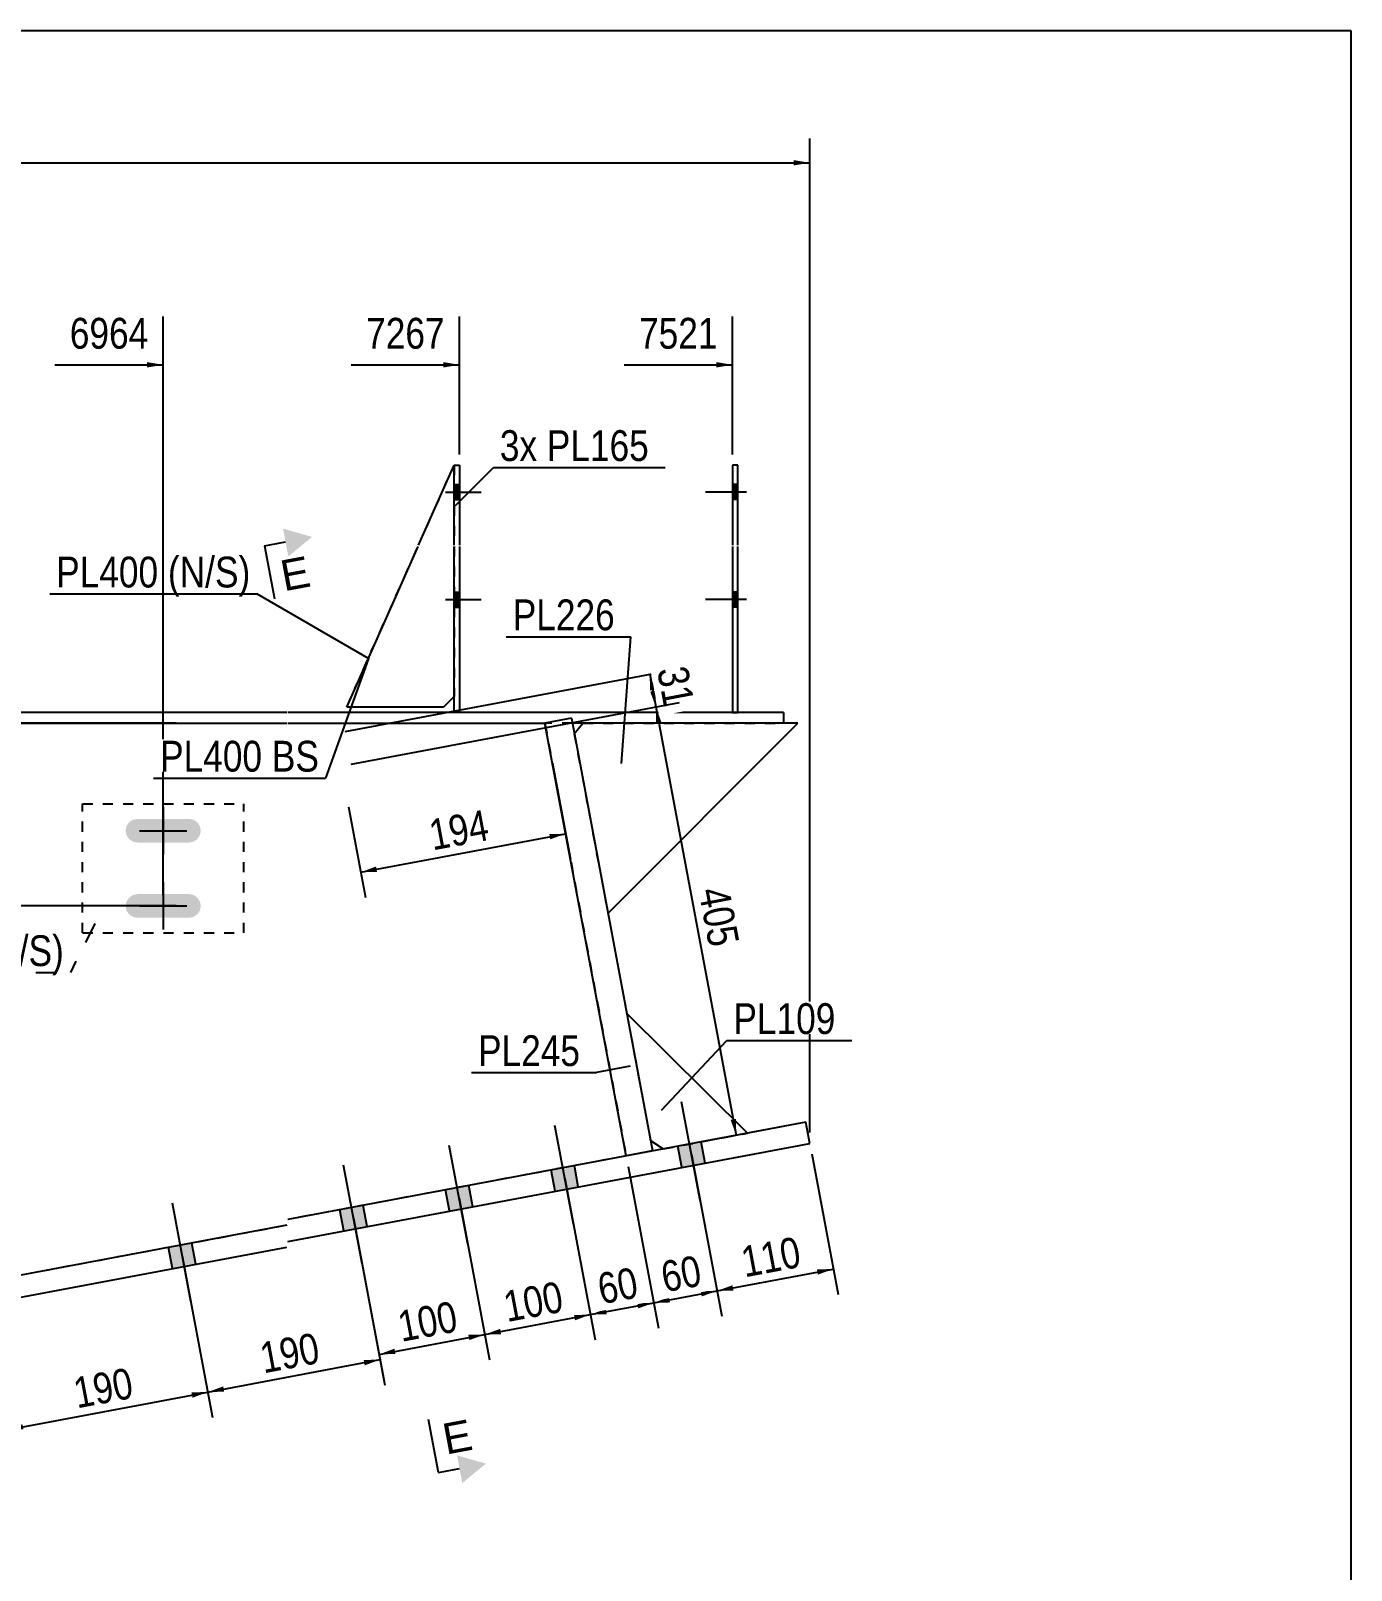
# Model space of a CAD drawing. Header units: millimetres. Extents: x -37 to 366, y -198 to 79.
# Drawn here: x 242.7 to 365.5, y -63.8 to 79.4 of the extents above; entities that cross this region are included whole.
import ezdxf

# ---------------------------------------------------------------- set-up
doc = ezdxf.new("R2010")
doc.units = ezdxf.units.MM
doc.linetypes.add('DXK_LINE_DOT1', pattern=[1.8814, 0.9407, -0.9407])
doc.linetypes.add('DXK_LINE_DOT2', pattern=[3.9198, 1.9599, -1.9599])
doc.styles.add('Arial', font='ARIAL.TTF', dxfattribs={"height": 0.2})
doc.styles.add('Arial Narrow', font='ARIALN.TTF', dxfattribs={"height": 0.2})

# ---------------------------------------------------------------- blocks, each defined once
blk = doc.blocks.new('Unknown-627304278-1201')
at = {"color": 5, "linetype": 'Continuous'}
for p, q in [((365.52, 79.41), (-34.48, 79.41)), ((365.52, -197.59), (365.52, 79.41))]:
    blk.add_line(p, q, dxfattribs=at)
blk = doc.blocks.new('Part-627304278-1896 - 1575')
at = {"color": 2, "linetype": 'Continuous'}
blk.add_line((195.64, -45), (195.64, 15), dxfattribs=at)
at = {"color": 7, "linetype": 'DXK_LINE_DOT1'}
for p, q in [((195.64, 15), (266.49, 15)), ((266.59, 15), (290.5, 15)), ((290.5, 15), (298.06, -25.25)), ((298.06, -25.25), (266.59, -31.16)), ((266.49, -31.7), (195.64, -45))]:
    blk.add_line(p, q, dxfattribs=at)
blk = doc.blocks.new('Part-627304278-1788 - 1575')
at = {"color": 2, "linetype": 'Continuous'}
for p, q in [((278.74, 31.55), (282.06, 39)), ((272.06, 16.5), (278.7, 31.45)), ((282.06, 17.5), (281.06, 16.5)), ((281.06, 16.5), (272.06, 16.5))]:
    blk.add_line(p, q, dxfattribs=at)
at = {"color": 7, "linetype": 'DXK_LINE_DOT1'}
for p, q in [((282.06, 39), (282.06, 31.55)), ((282.06, 31.45), (282.06, 17.5))]:
    blk.add_line(p, q, dxfattribs=at)
blk = doc.blocks.new('Part-627304278-1852 - 1575')
at = {"color": 2, "linetype": 'Continuous'}
for p, q in [((149.43, 16), (149.43, 15)), ((153.43, 16), (149.43, 16)), ((161.53, 16), (153.53, 16)), ((166.63, 16), (161.63, 16)), ((172.45, 16), (167.13, 16)), ((180.55, 16), (172.55, 16)), ((185.65, 16), (180.65, 16)), ((191.45, 16), (186.15, 16)), ((214.9, 16), (191.55, 16)), ((266.49, 16), (215.4, 16)), ((282.06, 16), (266.59, 16)), ((307.95, 16), (282.56, 16)), ((312.7, 16), (308.45, 16)), ((312.7, 16), (312.7, 15)), ((149.43, 15), (153.43, 15)), ((153.53, 15), (161.53, 15)), ((161.63, 15), (172.45, 15)), ((172.55, 15), (180.55, 15)), ((180.65, 15), (191.45, 15)), ((191.55, 15), (266.49, 15)), ((266.59, 15), (290.5, 15)), ((312.7, 15), (293.04, 15))]:
    blk.add_line(p, q, dxfattribs=at)
at = {"color": 7, "linetype": 'DXK_LINE_DOT1'}
for p, q in [((167.13, 16), (166.63, 16)), ((186.15, 16), (185.65, 16)), ((215.4, 16), (214.9, 16)), ((282.56, 16), (282.06, 16)), ((308.45, 16), (307.95, 16)), ((293.04, 15), (290.5, 15))]:
    blk.add_line(p, q, dxfattribs=at)
blk = doc.blocks.new('Part-627304278-1940 - 1575')
at = {"color": 2, "linetype": 'Continuous'}
for p, q in [((292.96, 15.46), (290.5, 15)), ((298.06, -25.25), (290.5, 15)), ((292.96, 15.46), (300.52, -24.79)), ((300.52, -24.79), (298.06, -25.25))]:
    blk.add_line(p, q, dxfattribs=at)
blk = doc.blocks.new('Part-627304278-2006 - 1575')
at = {"color": 2, "linetype": 'Continuous'}
for p, q in [((293.23, 14.02), (294.04, 15)), ((296.37, -2.69), (314.04, 15)), ((314.04, 15), (312.7, 15))]:
    blk.add_line(p, q, dxfattribs=at)
at = {"color": 7, "linetype": 'DXK_LINE_DOT1'}
for p, q in [((294.04, 15), (312.7, 15)), ((293.23, 14.02), (296.37, -2.69))]:
    blk.add_line(p, q, dxfattribs=at)
blk = doc.blocks.new('Part-627304278-2028 - 1575')
at = {"color": 2, "linetype": 'Continuous'}
for p, q in [((314.77, -22.11), (266.59, -31.16)), ((315.14, -24.08), (314.77, -22.11)), ((266.59, -33.2), (315.14, -24.08)), ((266.49, -31.7), (195.64, -45)), ((196.01, -46.97), (266.49, -33.73)), ((195.64, -45), (196.01, -46.97))]:
    blk.add_line(p, q, dxfattribs=at)
blk = doc.blocks.new('Bolt-627304278-2178 - 1575')
at = {"linetype": 'Continuous'}
for points in [[(305.04, -23.94), (302.87, -24.35), (303.24, -26.31), (305.41, -25.91)], [(305.04, -23.94), (302.87, -24.35), (303.24, -26.31), (305.41, -25.91)], [(293.24, -26.15), (291.08, -26.56), (291.45, -28.53), (293.61, -28.12)], [(293.24, -26.15), (291.08, -26.56), (291.45, -28.53), (293.61, -28.12)], [(283.41, -28), (281.25, -28.41), (281.62, -30.37), (283.78, -29.97)], [(283.41, -28), (281.25, -28.41), (281.62, -30.37), (283.78, -29.97)], [(273.59, -29.85), (271.42, -30.25), (271.79, -32.22), (273.96, -31.81)], [(273.59, -29.85), (271.42, -30.25), (271.79, -32.22), (273.96, -31.81)], [(257.66, -33.35), (255.49, -33.76), (255.86, -35.73), (258.03, -35.32)], [(257.66, -33.35), (255.49, -33.76), (255.86, -35.73), (258.03, -35.32)], [(238.98, -36.86), (236.82, -37.27), (237.19, -39.23), (239.35, -38.83)], [(238.98, -36.86), (236.82, -37.27), (237.19, -39.23), (239.35, -38.83)], [(229.15, -38.71), (226.99, -39.11), (227.36, -41.08), (229.52, -40.67)], [(229.15, -38.71), (226.99, -39.11), (227.36, -41.08), (229.52, -40.67)], [(219.33, -40.55), (217.16, -40.96), (217.53, -42.92), (219.7, -42.52)], [(219.33, -40.55), (217.16, -40.96), (217.53, -42.92), (219.7, -42.52)], [(207.53, -42.77), (205.37, -43.17), (205.74, -45.14), (207.9, -44.73)], [(207.53, -42.77), (205.37, -43.17), (205.74, -45.14), (207.9, -44.73)]]:
    blk.add_hatch(color=3, dxfattribs=at).paths.add_polyline_path(points)
at = {"color": 3, "linetype": 'Continuous'}
for p, q in [((304.94, -29.39), (303.22, -20.21)), ((304.94, -29.39), (303.22, -20.21)), ((293.15, -31.61), (291.42, -22.43)), ((293.15, -31.61), (291.42, -22.43)), ((283.32, -33.45), (281.59, -24.27)), ((283.32, -33.45), (281.59, -24.27)), ((305.41, -25.91), (305.04, -23.94)), ((305.41, -25.91), (305.04, -23.94)), ((303.24, -26.31), (302.87, -24.35)), ((303.24, -26.31), (302.87, -24.35)), ((273.49, -35.3), (271.77, -26.12)), ((273.49, -35.3), (271.77, -26.12)), ((291.45, -28.53), (291.08, -26.56)), ((291.45, -28.53), (291.08, -26.56)), ((293.61, -28.12), (293.24, -26.15)), ((293.61, -28.12), (293.24, -26.15)), ((281.62, -30.37), (281.25, -28.41)), ((281.62, -30.37), (281.25, -28.41)), ((283.78, -29.97), (283.41, -28)), ((283.78, -29.97), (283.41, -28)), ((257.56, -38.8), (255.84, -29.63)), ((257.56, -38.8), (255.84, -29.63)), ((273.96, -31.81), (273.59, -29.85)), ((273.96, -31.81), (273.59, -29.85)), ((271.79, -32.22), (271.42, -30.25)), ((271.79, -32.22), (271.42, -30.25)), ((238.89, -42.31), (237.16, -33.13)), ((238.89, -42.31), (237.16, -33.13)), ((255.86, -35.73), (255.49, -33.76)), ((255.86, -35.73), (255.49, -33.76)), ((258.03, -35.32), (257.66, -33.35)), ((258.03, -35.32), (257.66, -33.35)), ((229.06, -44.16), (227.34, -34.98)), ((229.06, -44.16), (227.34, -34.98)), ((219.23, -46), (217.51, -36.82)), ((219.23, -46), (217.51, -36.82)), ((239.35, -38.83), (238.98, -36.86)), ((239.35, -38.83), (238.98, -36.86)), ((237.19, -39.23), (236.82, -37.27)), ((237.19, -39.23), (236.82, -37.27)), ((207.44, -48.22), (205.71, -39.04)), ((207.44, -48.22), (205.71, -39.04)), ((227.36, -41.08), (226.99, -39.11)), ((227.36, -41.08), (226.99, -39.11)), ((229.52, -40.67), (229.15, -38.71)), ((229.52, -40.67), (229.15, -38.71)), ((217.53, -42.92), (217.16, -40.96)), ((217.53, -42.92), (217.16, -40.96)), ((219.7, -42.52), (219.33, -40.55)), ((219.7, -42.52), (219.33, -40.55)), ((207.9, -44.73), (207.53, -42.77)), ((207.9, -44.73), (207.53, -42.77)), ((205.74, -45.14), (205.37, -43.17)), ((205.74, -45.14), (205.37, -43.17))]:
    blk.add_line(p, q, dxfattribs=at)
blk = doc.blocks.new('Part-627304278-2050 - 1575')
at = {"color": 2, "linetype": 'Continuous'}
for p, q in [((309.36, -23.13), (298.12, -12.01)), ((300.33, -23.81), (301.5, -24.6))]:
    blk.add_line(p, q, dxfattribs=at)
at = {"color": 7, "linetype": 'DXK_LINE_DOT1'}
for p, q in [((298.12, -12.01), (300.33, -23.81)), ((301.5, -24.6), (309.36, -23.13))]:
    blk.add_line(p, q, dxfattribs=at)
blk = doc.blocks.new('Part-627304278-2092 - 1575')
at = {"color": 2, "linetype": 'Continuous'}
for p, q in [((282.06, 31.55), (282.06, 39)), ((282.06, 39), (282.56, 39)), ((282.56, 39), (282.56, 31.55)), ((282.06, 16), (282.06, 31.45)), ((282.56, 31.45), (282.56, 16)), ((282.56, 16), (282.06, 16))]:
    blk.add_line(p, q, dxfattribs=at)
blk = doc.blocks.new('Part-627304278-2097 - 1575')
at = {"color": 7, "linetype": 'DXK_LINE_DOT1'}
for p, q in [((247.49, -4.5), (247.49, 7.5)), ((247.49, 7.5), (262.49, 7.5)), ((262.49, -4.5), (262.49, 7.5)), ((247.49, -4.5), (262.49, -4.5))]:
    blk.add_line(p, q, dxfattribs=at)
blk = doc.blocks.new('Part-627304278-2102 - 1575')
at = {"color": 2, "linetype": 'Continuous'}
for p, q in [((308.45, 39), (307.95, 39)), ((307.95, 39), (307.95, 31.55)), ((308.45, 31.55), (308.45, 39)), ((307.95, 31.45), (307.95, 16)), ((308.45, 16), (308.45, 31.45)), ((307.95, 16), (308.45, 16))]:
    blk.add_line(p, q, dxfattribs=at)
blk = doc.blocks.new('Bolt-627304278-2195 - 1575')
at = {"linetype": 'Continuous'}
for points in [[(258.4, 4.58), (258.49, 5), (258.4, 5.42), (258.16, 5.78), (257.81, 6.02), (257.39, 6.1), (252.59, 6.1), (252.17, 6.02), (251.81, 5.78), (251.57, 5.42), (251.49, 5), (251.57, 4.58), (251.81, 4.22), (252.17, 3.99), (252.59, 3.9), (257.39, 3.9), (257.81, 3.99), (258.16, 4.22)], [(258.4, -2.42), (258.49, -2), (258.4, -1.58), (258.16, -1.22), (257.81, -0.98), (257.39, -0.9), (252.59, -0.9), (252.17, -0.98), (251.81, -1.22), (251.57, -1.58), (251.49, -2), (251.57, -2.42), (251.81, -2.78), (252.17, -3.01), (252.59, -3.1), (257.39, -3.1), (257.81, -3.01), (258.16, -2.78)]]:
    blk.add_hatch(color=3, dxfattribs=at).paths.add_polyline_path(points)
at = {"color": 3, "linetype": 'Continuous'}
for p, q in [((254.99, 7.2), (254.99, 2.8)), ((252.79, 5), (257.19, 5)), ((254.99, 0.2), (254.99, -4.2)), ((252.79, -2), (257.19, -2))]:
    blk.add_line(p, q, dxfattribs=at)
blk = doc.blocks.new('Bolt-627304278-2201 - 1575')
at = {"linetype": 'Continuous'}
for points in [[(308.45, 35.8), (308.45, 37.2), (307.95, 37.2), (307.95, 35.8)], [(308.45, 35.8), (308.45, 37.2), (307.95, 37.2), (307.95, 35.8)], [(308.45, 35.8), (308.45, 37.2), (307.95, 37.2), (307.95, 35.8)], [(308.45, 25.8), (308.45, 27.2), (307.95, 27.2), (307.95, 25.8)], [(308.45, 25.8), (308.45, 27.2), (307.95, 27.2), (307.95, 25.8)], [(308.45, 25.8), (308.45, 27.2), (307.95, 27.2), (307.95, 25.8)]]:
    blk.add_hatch(color=3, dxfattribs=at).paths.add_polyline_path(points)
at = {"color": 3, "linetype": 'Continuous'}
for p, q in [((309.25, 36.5), (305.45, 36.5)), ((309.25, 36.5), (305.45, 36.5)), ((309.25, 36.5), (305.45, 36.5)), ((308.45, 37.2), (307.95, 37.2)), ((308.45, 37.2), (307.95, 37.2)), ((308.45, 37.2), (307.95, 37.2)), ((308.45, 35.8), (307.95, 35.8)), ((308.45, 35.8), (307.95, 35.8)), ((308.45, 35.8), (307.95, 35.8)), ((309.25, 26.5), (305.45, 26.5)), ((309.25, 26.5), (305.45, 26.5)), ((309.25, 26.5), (305.45, 26.5)), ((308.45, 27.2), (307.95, 27.2)), ((308.45, 27.2), (307.95, 27.2)), ((308.45, 27.2), (307.95, 27.2)), ((308.45, 25.8), (307.95, 25.8)), ((308.45, 25.8), (307.95, 25.8)), ((308.45, 25.8), (307.95, 25.8))]:
    blk.add_line(p, q, dxfattribs=at)
blk = doc.blocks.new('Bolt-627304278-2203 - 1575')
at = {"linetype": 'Continuous'}
for points in [[(282.56, 35.8), (282.56, 37.2), (282.06, 37.2), (282.06, 35.8)], [(282.56, 35.8), (282.56, 37.2), (282.06, 37.2), (282.06, 35.8)], [(282.56, 35.8), (282.56, 37.2), (282.06, 37.2), (282.06, 35.8)], [(282.56, 25.8), (282.56, 27.2), (282.06, 27.2), (282.06, 25.8)], [(282.56, 25.8), (282.56, 27.2), (282.06, 27.2), (282.06, 25.8)], [(282.56, 25.8), (282.56, 27.2), (282.06, 27.2), (282.06, 25.8)]]:
    blk.add_hatch(color=3, dxfattribs=at).paths.add_polyline_path(points)
at = {"color": 3, "linetype": 'Continuous'}
for p, q in [((281.26, 36.5), (284.56, 36.5)), ((281.26, 36.5), (284.56, 36.5)), ((281.26, 36.5), (284.56, 36.5)), ((282.06, 37.2), (282.56, 37.2)), ((282.06, 37.2), (282.56, 37.2)), ((282.06, 37.2), (282.56, 37.2)), ((282.06, 35.8), (282.56, 35.8)), ((282.06, 35.8), (282.56, 35.8)), ((282.06, 35.8), (282.56, 35.8)), ((281.26, 26.5), (284.56, 26.5)), ((281.26, 26.5), (284.56, 26.5)), ((281.26, 26.5), (284.56, 26.5)), ((282.06, 27.2), (282.56, 27.2)), ((282.06, 27.2), (282.56, 27.2)), ((282.06, 27.2), (282.56, 27.2)), ((282.06, 25.8), (282.56, 25.8)), ((282.06, 25.8), (282.56, 25.8)), ((282.06, 25.8), (282.56, 25.8))]:
    blk.add_line(p, q, dxfattribs=at)
blk = doc.blocks.new('Part-627304278-10053 - 1575')
at = {"color": 7, "linetype": 'DXK_LINE_DOT1'}
for p, q in [((278.74, 31.55), (282.06, 39)), ((272.06, 16.5), (278.7, 31.45)), ((282.06, 17.5), (281.06, 16.5)), ((281.06, 16.5), (272.06, 16.5))]:
    blk.add_line(p, q, dxfattribs=at)
blk = doc.blocks.new('StraightDimension-627304278-8431 - 1575')
at = {"linetype": 'Continuous'}
for points in [[(315.81, -35.8), (317.33, -35.77), (315.9, -36.29)], [(308.04, -37.77), (306.52, -37.8), (307.95, -37.28)]]:
    blk.add_hatch(color=7, dxfattribs=at).paths.add_polyline_path(points)
at = {"color": 7, "linetype": 'Continuous'}
for p, q in [((304.14, -25.13), (306.96, -40.16)), ((315.32, -25.06), (317.77, -38.13)), ((306.52, -37.8), (317.33, -35.77))]:
    blk.add_line(p, q, dxfattribs=at)
at = {"color": 0}
blk.add_wipeout([(315.18, -36.02), (314.41, -31.89), (307.84, -33.13), (308.61, -37.25)], dxfattribs=at)
at = {"color": 3, "style": 'Arial Narrow'}
blk.add_text('110', height=2.863, rotation=10.6341, dxfattribs=at).set_placement((309.09, -36.55))
blk = doc.blocks.new('StraightDimension-627304278-11081 - 1575')
at = {"linetype": 'Continuous'}
for points in [[(237.86, 13.5), (238.11, 15), (238.36, 13.5)], [(238.36, -0.5), (238.11, -2), (237.86, -0.5)]]:
    blk.add_hatch(color=7, dxfattribs=at).paths.add_polyline_path(points)
at = {"color": 7, "linetype": 'Continuous'}
for p, q in [((256.19, 15), (235.86, 15)), ((238.11, -2), (238.11, 15)), ((256.19, -2), (235.86, -2))]:
    blk.add_line(p, q, dxfattribs=at)
at = {"color": 0}
blk.add_wipeout([(237.96, 9.84), (233.76, 9.84), (233.76, 3.16), (237.96, 3.16)], dxfattribs=at)
at = {"color": 3, "style": 'Arial Narrow'}
blk.add_text('170', height=2.863, rotation=90.0002, dxfattribs=at).set_placement((237.36, 3.76))
blk = doc.blocks.new('StraightDimension-627304278-7742 - 1575')
at = {"linetype": 'Continuous'}
for points in [[(300.28, 18.04), (300.25, 19.56), (300.77, 18.13)], [(300.79, 18.03), (300.82, 16.51), (300.3, 17.94)]]:
    blk.add_hatch(color=7, dxfattribs=at).paths.add_polyline_path(points)
at = {"color": 7, "linetype": 'Continuous'}
for p, q in [((271.92, 14.24), (302.46, 19.97)), ((300.25, 19.56), (300.82, 16.51)), ((272.49, 11.19), (303.03, 16.93))]:
    blk.add_line(p, q, dxfattribs=at)
at = {"color": 0}
blk.add_wipeout([(301.13, 15.68), (305.26, 16.45), (304.36, 21.22), (300.23, 20.45)], dxfattribs=at)
at = {"color": 3, "style": 'Arial Narrow'}
blk.add_text('31', height=2.863, rotation=-79.3661, dxfattribs=at).set_placement((300.93, 19.97))
blk = doc.blocks.new('StraightDimension-627304278-7741 - 1575')
at = {"linetype": 'Continuous'}
for points in [[(300.85, 14.99), (300.82, 16.51), (301.34, 15.09)], [(308.27, -21.81), (308.3, -23.33), (307.78, -21.9)]]:
    blk.add_hatch(color=7, dxfattribs=at).paths.add_polyline_path(points)
at = {"color": 7, "linetype": 'Continuous'}
for p, q in [((272.49, 11.19), (303.03, 16.93)), ((300.82, 16.51), (308.3, -23.33)), ((313.78, -22.3), (305.94, -23.77))]:
    blk.add_line(p, q, dxfattribs=at)
at = {"color": 0}
blk.add_wipeout([(305.32, -6.66), (309.45, -5.89), (308.22, 0.68), (304.09, -0.09)], dxfattribs=at)
at = {"color": 3, "style": 'Arial Narrow'}
blk.add_text('405', height=2.863, rotation=-79.3661, dxfattribs=at).set_placement((304.79, -0.57))
blk = doc.blocks.new('StraightDimension-627304278-8436 - 1575')
at = {"linetype": 'Continuous'}
for points in [[(273.64, -44.23), (275.16, -44.2), (273.74, -44.73)], [(260.66, -47.18), (259.14, -47.21), (260.57, -46.69)]]:
    blk.add_hatch(color=7, dxfattribs=at).paths.add_polyline_path(points)
at = {"color": 7, "linetype": 'Continuous'}
for p, q in [((272.69, -31.03), (275.61, -46.56)), ((256.76, -34.54), (259.58, -49.57)), ((259.14, -47.21), (275.16, -44.2))]:
    blk.add_line(p, q, dxfattribs=at)
at = {"color": 0}
blk.add_wipeout([(270.41, -44.94), (269.63, -40.82), (263.06, -42.05), (263.84, -46.18)], dxfattribs=at)
at = {"color": 3, "style": 'Arial Narrow'}
blk.add_text('190', height=2.863, rotation=10.6341, dxfattribs=at).set_placement((264.32, -45.48))
blk = doc.blocks.new('StraightDimension-627304278-7626 - 1575')
at = {"linetype": 'Continuous'}
for points in [[(290.91, 4.69), (292.43, 4.72), (291, 4.2)], [(274.88, 1.17), (273.36, 1.14), (274.79, 1.67)]]:
    blk.add_hatch(color=7, dxfattribs=at).paths.add_polyline_path(points)
at = {"color": 7, "linetype": 'Continuous'}
for p, q in [((291.29, 10.79), (292.87, 2.37)), ((272.22, 7.21), (273.81, -1.22)), ((273.36, 1.14), (292.43, 4.72))]:
    blk.add_line(p, q, dxfattribs=at)
at = {"color": 0}
blk.add_wipeout([(286.15, 3.7), (285.38, 7.83), (278.81, 6.59), (279.58, 2.46)], dxfattribs=at)
at = {"color": 3, "style": 'Arial Narrow'}
blk.add_text('194', height=2.863, rotation=10.6341, dxfattribs=at).set_placement((280.06, 3.16))
blk = doc.blocks.new('StraightDimension-627304278-8432 - 1575')
at = {"linetype": 'Continuous'}
for points in [[(302.14, -38.88), (300.62, -38.91), (302.05, -38.38)], [(305, -37.83), (306.52, -37.8), (305.09, -38.32)]]:
    blk.add_hatch(color=7, dxfattribs=at).paths.add_polyline_path(points)
at = {"color": 7, "linetype": 'Continuous'}
for p, q in [((304.14, -25.13), (306.96, -40.16)), ((298.24, -26.23), (301.07, -41.27)), ((300.62, -38.91), (306.52, -37.8))]:
    blk.add_line(p, q, dxfattribs=at)
at = {"color": 0}
blk.add_wipeout([(305.93, -37.76), (305.16, -33.63), (300.38, -34.53), (301.16, -38.65)], dxfattribs=at)
at = {"color": 3, "style": 'Arial Narrow'}
blk.add_text('60', height=2.863, rotation=10.6341, dxfattribs=at).set_placement((301.64, -37.95))
blk = doc.blocks.new('StraightDimension-627304278-8433 - 1575')
at = {"linetype": 'Continuous'}
for points in [[(296.25, -39.98), (294.73, -40.01), (296.15, -39.49)], [(299.1, -38.94), (300.62, -38.91), (299.19, -39.43)]]:
    blk.add_hatch(color=7, dxfattribs=at).paths.add_polyline_path(points)
at = {"color": 7, "linetype": 'Continuous'}
for p, q in [((298.24, -26.23), (301.07, -41.27)), ((292.35, -27.34), (295.17, -42.37)), ((294.73, -40.01), (300.62, -38.91))]:
    blk.add_line(p, q, dxfattribs=at)
at = {"color": 0}
blk.add_wipeout([(300.03, -38.87), (299.26, -34.74), (294.49, -35.63), (295.26, -39.76)], dxfattribs=at)
at = {"color": 3, "style": 'Arial Narrow'}
blk.add_text('60', height=2.863, rotation=10.6341, dxfattribs=at).set_placement((295.74, -39.06))
blk = doc.blocks.new('StraightDimension-627304278-8434 - 1575')
at = {"linetype": 'Continuous'}
for points in [[(293.21, -40.05), (294.73, -40.01), (293.3, -40.54)], [(286.42, -41.83), (284.9, -41.86), (286.33, -41.34)]]:
    blk.add_hatch(color=7, dxfattribs=at).paths.add_polyline_path(points)
at = {"color": 7, "linetype": 'Continuous'}
for p, q in [((292.35, -27.34), (295.17, -42.37)), ((282.52, -29.19), (285.34, -44.22)), ((284.9, -41.86), (294.73, -40.01))]:
    blk.add_line(p, q, dxfattribs=at)
at = {"color": 0}
blk.add_wipeout([(293.07, -40.17), (292.29, -36.05), (285.72, -37.28), (286.5, -41.41)], dxfattribs=at)
at = {"color": 3, "style": 'Arial Narrow'}
blk.add_text('100', height=2.863, rotation=10.6341, dxfattribs=at).set_placement((286.98, -40.71))
blk = doc.blocks.new('StraightDimension-627304278-8435 - 1575')
at = {"linetype": 'Continuous'}
for points in [[(283.38, -41.89), (284.9, -41.86), (283.47, -42.38)], [(276.59, -43.67), (275.07, -43.71), (276.5, -43.18)]]:
    blk.add_hatch(color=7, dxfattribs=at).paths.add_polyline_path(points)
at = {"color": 7, "linetype": 'Continuous'}
for p, q in [((282.52, -29.19), (285.34, -44.22)), ((272.69, -31.03), (275.51, -46.06)), ((275.07, -43.71), (284.9, -41.86))]:
    blk.add_line(p, q, dxfattribs=at)
at = {"color": 0}
blk.add_wipeout([(283.24, -42.02), (282.47, -37.89), (275.9, -39.12), (276.67, -43.25)], dxfattribs=at)
at = {"color": 3, "style": 'Arial Narrow'}
blk.add_text('100', height=2.863, rotation=10.6341, dxfattribs=at).set_placement((277.15, -42.55))
blk = doc.blocks.new('StraightDimension-627304278-8437 - 1575')
at = {"linetype": 'Continuous'}
for points in [[(257.62, -47.24), (259.14, -47.21), (257.71, -47.74)], [(241.99, -50.69), (240.47, -50.72), (241.89, -50.2)]]:
    blk.add_hatch(color=7, dxfattribs=at).paths.add_polyline_path(points)
at = {"color": 7, "linetype": 'Continuous'}
for p, q in [((256.76, -34.54), (259.58, -49.57)), ((238.09, -38.05), (240.91, -53.08)), ((240.47, -50.72), (259.14, -47.21))]:
    blk.add_line(p, q, dxfattribs=at)
at = {"color": 0}
blk.add_wipeout([(253.06, -48.2), (252.29, -44.07), (245.72, -45.31), (246.49, -49.44)], dxfattribs=at)
at = {"color": 3, "style": 'Arial Narrow'}
blk.add_text('190', height=2.863, rotation=10.6341, dxfattribs=at).set_placement((246.97, -48.74))
blk = doc.blocks.new('StraightDimension-627304278-11495 - 1575')
at = {"linetype": 'Continuous'}
blk.add_hatch(color=7, dxfattribs=at).paths.add_polyline_path([(313.64, 67.38), (315.14, 67.13), (313.64, 66.88)])
at = {"color": 7, "linetype": 'Continuous'}
for p, q in [((315.14, -23.08), (315.14, 69.38)), ((-1.6, 67.13), (315.14, 67.13))]:
    blk.add_line(p, q, dxfattribs=at)
blk = doc.blocks.new('StraightDimension-627304278-12346 - 1575')
at = {"linetype": 'Continuous'}
blk.add_hatch(color=7, dxfattribs=at).paths.add_polyline_path([(306.45, 48.59), (307.95, 48.34), (306.45, 48.09)])
at = {"color": 7, "linetype": 'Continuous'}
for p, q in [((307.95, 40), (307.95, 52.84)), ((297.89, 48.34), (307.95, 48.34))]:
    blk.add_line(p, q, dxfattribs=at)
at = {"color": 0}
blk.add_wipeout([(307.18, 49.24), (307.18, 53.44), (298.66, 53.44), (298.66, 49.24)], dxfattribs=at)
at = {"color": 3, "style": 'Arial Narrow'}
blk.add_text('7521', height=2.863, dxfattribs=at).set_placement((299.26, 49.84))
blk = doc.blocks.new('StraightDimension-627304278-12347 - 1575')
at = {"linetype": 'Continuous'}
blk.add_hatch(color=7, dxfattribs=at).paths.add_polyline_path([(281.06, 48.59), (282.56, 48.34), (281.06, 48.09)])
at = {"color": 7, "linetype": 'Continuous'}
for p, q in [((282.56, 40), (282.56, 52.84)), ((272.49, 48.34), (282.56, 48.34))]:
    blk.add_line(p, q, dxfattribs=at)
at = {"color": 0}
blk.add_wipeout([(281.78, 49.24), (281.78, 53.44), (273.27, 53.44), (273.27, 49.24)], dxfattribs=at)
at = {"color": 3, "style": 'Arial Narrow'}
blk.add_text('7267', height=2.863, dxfattribs=at).set_placement((273.87, 49.84))
blk = doc.blocks.new('StraightDimension-627304278-12348 - 1575')
at = {"linetype": 'Continuous'}
blk.add_hatch(color=7, dxfattribs=at).paths.add_polyline_path([(253.49, 48.59), (254.99, 48.34), (253.49, 48.09)])
at = {"color": 7, "linetype": 'Continuous'}
for p, q in [((254.99, -1), (254.99, 52.84)), ((244.92, 48.34), (254.99, 48.34))]:
    blk.add_line(p, q, dxfattribs=at)
at = {"color": 0}
blk.add_wipeout([(254.21, 49.24), (254.21, 53.44), (245.7, 53.44), (245.7, 49.24)], dxfattribs=at)
at = {"color": 3, "style": 'Arial Narrow'}
blk.add_text('6964', height=2.863, dxfattribs=at).set_placement((246.3, 49.84))
blk = doc.blocks.new('SectionMark-627304278-8694 - 1575')
at = {"color": 7, "linetype": 'Continuous'}
for p, q in [((264.41, 31.5), (266.37, 31.87)), ((280.59, -54.7), (282.56, -54.33))]:
    blk.add_line(p, q, dxfattribs=at)
at = {"color": 0, "linetype": 'Continuous'}
for points in [[(268.84, 27.75), (268.29, 30.7), (265.67, 30.21), (266.22, 27.26)], [(283.92, -52.55), (283.37, -49.6), (280.75, -50.09), (281.3, -53.04)]]:
    blk.add_wipeout(points, dxfattribs=at)
at = {"linetype": 'Continuous'}
for points in [[(266.14, 33.1), (268.83, 32.33), (266.63, 30.52)], [(282.33, -53.1), (285.02, -53.87), (282.81, -55.68)]]:
    blk.add_hatch(color=7, dxfattribs=at).paths.add_polyline_path(points)
at = {"color": 7, "linetype": 'Continuous'}
for p, q in [((264.41, 31.5), (265.33, 26.58)), ((280.59, -54.7), (279.67, -49.78))]:
    blk.add_line(p, q, dxfattribs=at)
at = {"color": 136, "linetype": 'Continuous', "style": 'Arial'}
for p in [(266.22, 27.26), (281.3, -53.04)]:
    blk.add_text('E', height=2.87, rotation=10.6341, dxfattribs=at).set_placement(p)
blk = doc.blocks.new('Mark-627304278-9113 - 1575')
at = {"color": 0}
for points in [[(254.53, 27.63), (254.53, 30.63), (245.03, 30.63), (245.03, 27.63)], [(263.09, 27.63), (263.09, 30.63), (255.43, 30.63), (255.43, 27.63)]]:
    blk.add_wipeout(points, dxfattribs=at)
for points in [[(254.53, 27.63), (254.53, 30.63), (245.03, 30.63), (245.03, 27.63)], [(263.09, 27.63), (263.09, 30.63), (255.43, 30.63), (255.43, 27.63)]]:
    blk.add_wipeout(points, dxfattribs=at)
at = {"color": 7, "linetype": 'Continuous'}
for p in [(244.43, 27.03), (274.08, 21.03)]:
    blk.add_line(p, (263.69, 27.03), dxfattribs=at)
at = {"color": 3, "style": 'Arial Narrow'}
for s, p in [('PL400', (245.03, 27.63)), ('(N/', (255.43, 27.63)), ('S)', (259.81, 27.63))]:
    blk.add_text(s, height=2.863, dxfattribs=at).set_placement(p)
blk = doc.blocks.new('MarkSet-627304278-9163 - 1575')
at = {"color": 0}
for points in [[(289.78, 39.39), (289.78, 42.39), (286.31, 42.39), (286.31, 39.39)], [(300.18, 39.39), (300.18, 42.39), (290.68, 42.39), (290.68, 39.39)]]:
    blk.add_wipeout(points, dxfattribs=at)
for points in [[(289.78, 39.39), (289.78, 42.39), (286.31, 42.39), (286.31, 39.39)], [(300.18, 39.39), (300.18, 42.39), (290.68, 42.39), (290.68, 39.39)]]:
    blk.add_wipeout(points, dxfattribs=at)
at = {"color": 7, "linetype": 'Continuous'}
for p, q in [((282.17, 35.25), (285.71, 38.79)), ((285.71, 38.79), (301.68, 38.79))]:
    blk.add_line(p, q, dxfattribs=at)
at = {"color": 3, "style": 'Arial Narrow'}
for s, p in [('3x', (286.31, 39.39)), ('PL165', (290.68, 39.39))]:
    blk.add_text(s, height=2.863, dxfattribs=at).set_placement(p)
blk = doc.blocks.new('MarkSet-627304278-10068 - 1575')
at = {"color": 0}
for points in [[(264.2, 10.5), (264.2, 13.5), (254.7, 13.5), (254.7, 10.5)], [(269.48, 10.5), (269.48, 13.5), (265.1, 13.5), (265.1, 10.5)]]:
    blk.add_wipeout(points, dxfattribs=at)
for points in [[(264.2, 10.5), (264.2, 13.5), (254.7, 13.5), (254.7, 10.5)], [(269.48, 10.5), (269.48, 13.5), (265.1, 13.5), (265.1, 10.5)]]:
    blk.add_wipeout(points, dxfattribs=at)
at = {"color": 7, "linetype": 'Continuous'}
for p in [(274.08, 21.03), (254.1, 9.9)]:
    blk.add_line(p, (270.08, 9.9), dxfattribs=at)
at = {"color": 3, "style": 'Arial Narrow'}
for s, p in [('PL400', (254.7, 10.5)), ('BS', (265.1, 10.5))]:
    blk.add_text(s, height=2.863, dxfattribs=at).set_placement(p)
blk = doc.blocks.new('Mark-627304278-9262 - 1575')
at = {"color": 7, "linetype": 'Continuous'}
blk.add_line((298.44, -16.89), (295.29, -17.49), dxfattribs=at)
at = {"color": 0}
blk.add_wipeout([(293.79, -16.89), (293.79, -13.89), (284.28, -13.89), (284.28, -16.89)], dxfattribs=at)
blk.add_wipeout([(293.79, -16.89), (293.79, -13.89), (284.28, -13.89), (284.28, -16.89)], dxfattribs=at)
at = {"color": 7, "linetype": 'Continuous'}
blk.add_line((283.68, -17.49), (295.29, -17.49), dxfattribs=at)
at = {"color": 3, "style": 'Arial Narrow'}
blk.add_text('PL245', height=2.863, dxfattribs=at).set_placement((284.28, -16.89))
blk = doc.blocks.new('Mark-627304278-9265 - 1575')
at = {"color": 0}
blk.add_wipeout([(297.01, 23.65), (297.01, 26.65), (287.51, 26.65), (287.51, 23.65)], dxfattribs=at)
blk.add_wipeout([(297.01, 23.65), (297.01, 26.65), (287.51, 26.65), (287.51, 23.65)], dxfattribs=at)
at = {"color": 7, "linetype": 'Continuous'}
for p in [(286.91, 23.05), (297.63, 11.25)]:
    blk.add_line(p, (298.51, 23.05), dxfattribs=at)
at = {"color": 3, "style": 'Arial Narrow'}
blk.add_text('PL226', height=2.863, dxfattribs=at).set_placement((287.51, 23.65))
blk = doc.blocks.new('Mark-627304278-9271 - 1575')
at = {"color": 0}
blk.add_wipeout([(317.55, -13.91), (317.55, -10.91), (308.04, -10.91), (308.04, -13.91)], dxfattribs=at)
blk.add_wipeout([(317.55, -13.91), (317.55, -10.91), (308.04, -10.91), (308.04, -13.91)], dxfattribs=at)
at = {"color": 7, "linetype": 'Continuous'}
for p, q in [((301.35, -20.99), (307.44, -14.51)), ((307.44, -14.51), (319.05, -14.51))]:
    blk.add_line(p, q, dxfattribs=at)
at = {"color": 3, "style": 'Arial Narrow'}
blk.add_text('PL109', height=2.863, dxfattribs=at).set_placement((308.04, -13.91))
blk = doc.blocks.new('Mark-627304278-9283 - 1575')
at = {"color": 0}
for points in [[(237.55, -7.59), (237.55, -4.59), (228.05, -4.59), (228.05, -7.59)], [(245.75, -7.59), (245.75, -4.59), (238.45, -4.59), (238.45, -7.59)]]:
    blk.add_wipeout(points, dxfattribs=at)
for points in [[(237.55, -7.59), (237.55, -4.59), (228.05, -4.59), (228.05, -7.59)], [(245.75, -7.59), (245.75, -4.59), (238.45, -4.59), (238.45, -7.59)]]:
    blk.add_wipeout(points, dxfattribs=at)
at = {"color": 7, "linetype": 'DXK_LINE_DOT2'}
for p in [(248.62, -3.64), (227.45, -8.19)]:
    blk.add_line(p, (246.35, -8.19), dxfattribs=at)
at = {"color": 3, "style": 'Arial Narrow'}
for s, p in [('PL201', (228.05, -7.59)), ('(F/', (238.45, -7.59)), ('S)', (242.46, -7.59))]:
    blk.add_text(s, height=2.863, dxfattribs=at).set_placement(p)

msp = doc.modelspace()

# ---------------------------------------------------------------- block references
for name in ['Unknown-627304278-1201', 'Part-627304278-1788 - 1575', 'Part-627304278-10053 - 1575', 'Part-627304278-2092 - 1575', 'Part-627304278-2102 - 1575', 'Bolt-627304278-2203 - 1575', 'Bolt-627304278-2201 - 1575', 'Part-627304278-1852 - 1575', 'Part-627304278-1896 - 1575', 'Part-627304278-1940 - 1575', 'Part-627304278-2006 - 1575', 'Part-627304278-2097 - 1575', 'Bolt-627304278-2195 - 1575', 'Part-627304278-2050 - 1575', 'Bolt-627304278-2178 - 1575', 'Part-627304278-2028 - 1575']:
    msp.add_blockref(name, (0, 0))

# ---------------------------------------------------------------- next in the draw order: block references
for name in ['StraightDimension-627304278-7742 - 1575', 'StraightDimension-627304278-11081 - 1575', 'StraightDimension-627304278-8431 - 1575', 'StraightDimension-627304278-8436 - 1575']:
    msp.add_blockref(name, (0, 0))

# ---------------------------------------------------------------- next in the draw order: block references
for name in ['StraightDimension-627304278-7741 - 1575', 'StraightDimension-627304278-8432 - 1575', 'StraightDimension-627304278-8437 - 1575']:
    msp.add_blockref(name, (0, 0))

# ---------------------------------------------------------------- next in the draw order: block references
for name in ['StraightDimension-627304278-7626 - 1575', 'StraightDimension-627304278-8433 - 1575']:
    msp.add_blockref(name, (0, 0))

# ---------------------------------------------------------------- next in the draw order: block references
for name in ['StraightDimension-627304278-11495 - 1575', 'StraightDimension-627304278-8434 - 1575']:
    msp.add_blockref(name, (0, 0))

# ---------------------------------------------------------------- next in the draw order: block references
for name in ['StraightDimension-627304278-12348 - 1575', 'StraightDimension-627304278-12347 - 1575', 'StraightDimension-627304278-12346 - 1575', 'Mark-627304278-9265 - 1575', 'Mark-627304278-9283 - 1575', 'Mark-627304278-9271 - 1575', 'StraightDimension-627304278-8435 - 1575']:
    msp.add_blockref(name, (0, 0))

# ---------------------------------------------------------------- next in the draw order: block references
for name in ['MarkSet-627304278-9163 - 1575', 'SectionMark-627304278-8694 - 1575']:
    msp.add_blockref(name, (0, 0))

# ---------------------------------------------------------------- next in the draw order: block references
for name in ['Mark-627304278-9113 - 1575', 'Mark-627304278-9262 - 1575']:
    msp.add_blockref(name, (0, 0))

# ---------------------------------------------------------------- next in the draw order: block references
msp.add_blockref('MarkSet-627304278-10068 - 1575', (0, 0))

doc.saveas('drawing.dxf')
